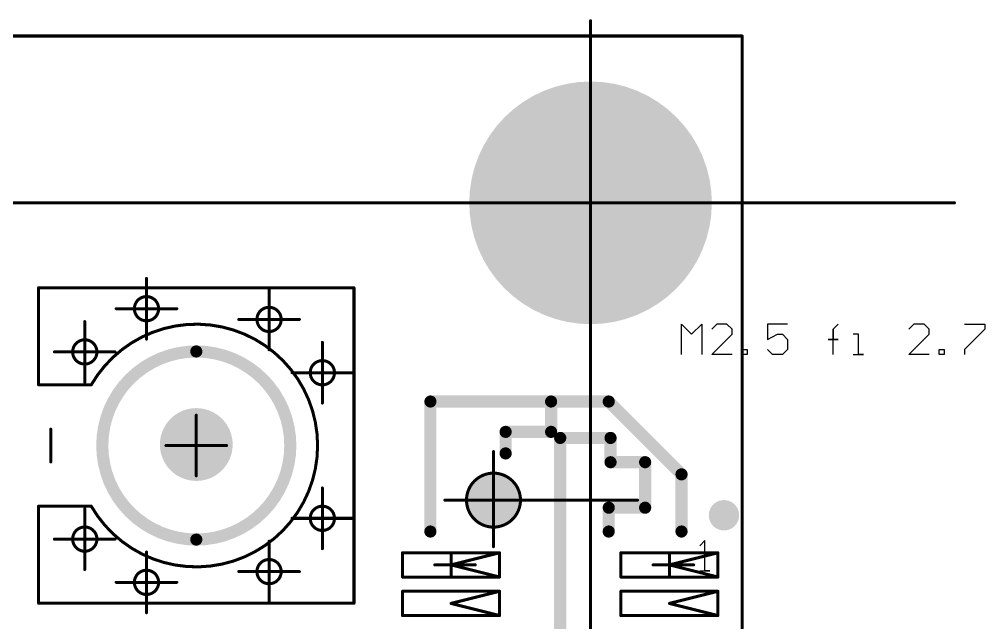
# Model space of a CAD drawing. Header units: millimetres. Extents: x 0.68 to 5.3, y 1.23 to 2.65.
# Drawn here: x 4.649 to 5.276, y 2.218 to 2.609 of the extents above; entities that cross this region are included whole.
import ezdxf

# ---------------------------------------------------------------- set-up
doc = ezdxf.new("R2010")
doc.units = ezdxf.units.MM
doc.header["$MEASUREMENT"] = 0
for name, color, linetype in [('Mechanical1', 6, 'Continuous'), ('Mechanical2', 216, 'Continuous'), ('Mechanical8', 56, 'Continuous'), ('MultiLayer', 9, 'Continuous'), ('PadHoleLayer', 156, 'Continuous'), ('TopOverlay', 2, 'Continuous')]:
    doc.layers.add(name, color=color, linetype=linetype)

# ---------------------------------------------------------------- blocks, each defined once
blk = doc.blocks.new('AMPHENOL_SMP_MSLD_PCT_10_50')
at = {"layer": 'Mechanical8', "const_width": 0.00197}
for points in [[(-0.10236, 0.10236), (-0.03937, 0.10236)], [(-0.10236, 0.10236), (-0.10236, -0.10236)], [(-0.03937, 0.10236), (-0.03937, 0.06819)], [(0.03937, 0.10236), (0.03937, 0.06819)], [(0.03937, 0.10236), (0.10236, 0.10236)], [(0.10236, 0.10236), (0.10236, -0.10236)], [(-0.01063, 0.09449), (0.01063, 0.09449)], [(-0.06074, 0.09207), (-0.06074, 0.07238)], [(0.06074, 0.09207), (0.06074, 0.07238)], [(-0.08042, 0.07238), (-0.06074, 0.07238)], [(-0.06074, 0.07238), (-0.04105, 0.07238)], [(-0.06074, 0.07238), (-0.06074, 0.0527)], [(0.04105, 0.07238), (0.06074, 0.07238)], [(0.06074, 0.07238), (0.08042, 0.07238)], [(0.06074, 0.07238), (0.06074, 0.0527)], [(-0.08879, 0.052), (-0.08879, 0.03232)], [(0.08879, 0.052), (0.08879, 0.03232)], [(-0.10847, 0.03232), (-0.08879, 0.03232)], [(-0.08879, 0.03232), (-0.0691, 0.03232)], [(-0.08879, 0.03232), (-0.08879, 0.01263)], [(0.0691, 0.03232), (0.08879, 0.03232)], [(0.08879, 0.03232), (0.10848, 0.03232)], [(0.08879, 0.03232), (0.08879, 0.01263)], [(0, 0.01968), (0, 0)], [(-0.01968, 0), (0, 0)], [(0, 0), (0.01969, 0)], [(0, 0), (0, -0.01969)], [(-0.08183, -0.02756), (-0.08183, -0.04724)], [(0.08183, -0.02756), (0.08183, -0.04724)], [(-0.10151, -0.04724), (-0.08183, -0.04724)], [(-0.08183, -0.04724), (-0.06214, -0.04724)], [(-0.08183, -0.04724), (-0.08183, -0.06693)], [(0.06214, -0.04724), (0.08183, -0.04724)], [(0.08183, -0.04724), (0.10151, -0.04724)], [(0.08183, -0.04724), (0.08183, -0.06693)], [(-0.04724, -0.06214), (-0.04724, -0.08183)], [(0.04724, -0.06214), (0.04724, -0.08183)], [(-0.06693, -0.08183), (-0.04724, -0.08183)], [(-0.04724, -0.08183), (-0.02756, -0.08183)], [(-0.04724, -0.08183), (-0.04724, -0.10151)], [(0.02756, -0.08183), (0.04724, -0.08183)], [(0.04724, -0.08183), (0.06693, -0.08183)], [(0.04724, -0.08183), (0.04724, -0.10151)], [(-0.10236, -0.10236), (0.10236, -0.10236)]]:
    blk.add_lwpolyline(points, dxfattribs=at)
at = {"layer": 'Mechanical8'}
for points, const_width in [([(-0.10285, 0.10236, 1), (-0.10187, 0.10236, 1)], 0.000984), ([(-0.10285, 0.10236, 1), (-0.10187, 0.10236, 1)], 0.000984), ([(-0.03986, 0.10236, 1), (-0.03888, 0.10236, 1)], 0.000984), ([(-0.03986, 0.10236, 1), (-0.03888, 0.10236, 1)], 0.000984), ([(0.03888, 0.10236, 1), (0.03986, 0.10236, 1)], 0.000984), ([(0.03888, 0.10236, 1), (0.03986, 0.10236, 1)], 0.000984), ([(0.10187, 0.10236, 1), (0.10285, 0.10236, 1)], 0.000984), ([(0.10187, 0.10236, 1), (0.10285, 0.10236, 1)], 0.000984), ([(-0.01112, 0.09449, 1), (-0.01014, 0.09449, 1)], 0.000984), ([(0.01014, 0.09449, 1), (0.01112, 0.09449, 1)], 0.000984), ([(-0.06123, 0.09207, 1), (-0.06024, 0.09207, 1)], 0.000984), ([(0.06024, 0.09207, 1), (0.06123, 0.09207, 1)], 0.000984), ([(-0.05286, 0.07238, 1), (-0.06861, 0.07238, 1)], 0.00197), ([(0.06861, 0.07238, 1), (0.05286, 0.07238, 1)], 0.00197), ([(-0.08091, 0.07238, 1), (-0.07993, 0.07238, 1)], 0.000984), ([(-0.0691, 0.07238, 1), (-0.06812, 0.07238, 1)], 0.000984), ([(-0.06123, 0.07238, 1), (-0.06024, 0.07238, 1)], 0.000984), ([(-0.06123, 0.07238, 1), (-0.06024, 0.07238, 1)], 0.000984), ([(-0.06123, 0.07238, 1), (-0.06024, 0.07238, 1)], 0.000984), ([(-0.06123, 0.07238, 1), (-0.06024, 0.07238, 1)], 0.000984), ([(-0.05335, 0.07238, 1), (-0.05237, 0.07238, 1)], 0.000984), ([(-0.04154, 0.07238, 1), (-0.04056, 0.07238, 1)], 0.000984), ([(-0.03986, 0.06819, 1), (-0.03888, 0.06819, 1)], 0.000984), ([(-0.03986, 0.06819, 1), (-0.03888, 0.06819, 1)], 0.000984), ([(0.03888, 0.06819, 1), (0.03986, 0.06819, 1)], 0.000984), ([(0.03888, 0.06819, 1), (0.03986, 0.06819, 1)], 0.000984), ([(0.04056, 0.07238, 1), (0.04154, 0.07238, 1)], 0.000984), ([(0.05237, 0.07238, 1), (0.05335, 0.07238, 1)], 0.000984), ([(0.06024, 0.07238, 1), (0.06123, 0.07238, 1)], 0.000984), ([(0.06024, 0.07238, 1), (0.06123, 0.07238, 1)], 0.000984), ([(0.06024, 0.07238, 1), (0.06123, 0.07238, 1)], 0.000984), ([(0.06024, 0.07238, 1), (0.06123, 0.07238, 1)], 0.000984), ([(0.06812, 0.07238, 1), (0.0691, 0.07238, 1)], 0.000984), ([(0.07993, 0.07238, 1), (0.08091, 0.07238, 1)], 0.000984), ([(-0.08928, 0.052, 1), (-0.0883, 0.052, 1)], 0.000984), ([(-0.06123, 0.0527, 1), (-0.06024, 0.0527, 1)], 0.000984), ([(0.06024, 0.0527, 1), (0.06123, 0.0527, 1)], 0.000984), ([(0.0883, 0.052, 1), (0.08928, 0.052, 1)], 0.000984), ([(-0.08092, 0.03232, 1), (-0.09666, 0.03232, 1)], 0.00197), ([(0.09666, 0.03232, 1), (0.08092, 0.03232, 1)], 0.00197), ([(-0.10897, 0.03232, 1), (-0.10798, 0.03232, 1)], 0.000984), ([(-0.09716, 0.03232, 1), (-0.09617, 0.03232, 1)], 0.000984), ([(-0.08928, 0.03232, 1), (-0.0883, 0.03232, 1)], 0.000984), ([(-0.08928, 0.03232, 1), (-0.0883, 0.03232, 1)], 0.000984), ([(-0.08928, 0.03232, 1), (-0.0883, 0.03232, 1)], 0.000984), ([(-0.08928, 0.03232, 1), (-0.0883, 0.03232, 1)], 0.000984), ([(-0.08141, 0.03232, 1), (-0.08042, 0.03232, 1)], 0.000984), ([(-0.0696, 0.03232, 1), (-0.06861, 0.03232, 1)], 0.000984), ([(0.06861, 0.03232, 1), (0.0696, 0.03232, 1)], 0.000984), ([(0.08042, 0.03232, 1), (0.08141, 0.03232, 1)], 0.000984), ([(0.0883, 0.03232, 1), (0.08928, 0.03232, 1)], 0.000984), ([(0.0883, 0.03232, 1), (0.08928, 0.03232, 1)], 0.000984), ([(0.0883, 0.03232, 1), (0.08928, 0.03232, 1)], 0.000984), ([(0.0883, 0.03232, 1), (0.08928, 0.03232, 1)], 0.000984), ([(0.09617, 0.03232, 1), (0.09716, 0.03232, 1)], 0.000984), ([(0.10798, 0.03232, 1), (0.10897, 0.03232, 1)], 0.000984), ([(-0.00049, 0.01968, 1), (0.00049, 0.01968, 1)], 0.000984), ([(-0.08928, 0.01263, 1), (-0.0883, 0.01263, 1)], 0.000984), ([(0.0883, 0.01263, 1), (0.08928, 0.01263, 1)], 0.000984), ([(-0.02018, 0, 1), (-0.01919, 0, 1)], 0.000984), ([(-0.00049, 0, 1), (0.00049, 0, 1)], 0.000984), ([(-0.00049, 0, 1), (0.00049, 0, 1)], 0.000984), ([(-0.00049, 0, 1), (0.00049, 0, 1)], 0.000984), ([(-0.00049, 0, 1), (0.00049, 0, 1)], 0.000984), ([(0.01919, 0, 1), (0.02018, 0, 1)], 0.000984), ([(-0.00049, -0.01969, 1), (0.00049, -0.01969, 1)], 0.000984), ([(-0.08232, -0.02756, 1), (-0.08134, -0.02756, 1)], 0.000984), ([(0.08134, -0.02756, 1), (0.08232, -0.02756, 1)], 0.000984), ([(-0.07396, -0.04724, 1), (-0.0897, -0.04724, 1)], 0.00197), ([(0.0897, -0.04724, 1), (0.07396, -0.04724, 1)], 0.00197), ([(-0.10201, -0.04724, 1), (-0.10102, -0.04724, 1)], 0.000984), ([(-0.0902, -0.04724, 1), (-0.08921, -0.04724, 1)], 0.000984), ([(-0.08232, -0.04724, 1), (-0.08134, -0.04724, 1)], 0.000984), ([(-0.08232, -0.04724, 1), (-0.08134, -0.04724, 1)], 0.000984), ([(-0.08232, -0.04724, 1), (-0.08134, -0.04724, 1)], 0.000984), ([(-0.08232, -0.04724, 1), (-0.08134, -0.04724, 1)], 0.000984), ([(-0.07445, -0.04724, 1), (-0.07346, -0.04724, 1)], 0.000984), ([(-0.06264, -0.04724, 1), (-0.06165, -0.04724, 1)], 0.000984), ([(0.06165, -0.04724, 1), (0.06264, -0.04724, 1)], 0.000984), ([(0.07346, -0.04724, 1), (0.07445, -0.04724, 1)], 0.000984), ([(0.08134, -0.04724, 1), (0.08232, -0.04724, 1)], 0.000984), ([(0.08134, -0.04724, 1), (0.08232, -0.04724, 1)], 0.000984), ([(0.08134, -0.04724, 1), (0.08232, -0.04724, 1)], 0.000984), ([(0.08134, -0.04724, 1), (0.08232, -0.04724, 1)], 0.000984), ([(0.08921, -0.04724, 1), (0.0902, -0.04724, 1)], 0.000984), ([(0.10102, -0.04724, 1), (0.10201, -0.04724, 1)], 0.000984), ([(-0.04774, -0.06214, 1), (-0.04675, -0.06214, 1)], 0.000984), ([(0.04675, -0.06214, 1), (0.04774, -0.06214, 1)], 0.000984), ([(-0.08232, -0.06693, 1), (-0.08134, -0.06693, 1)], 0.000984), ([(0.08134, -0.06693, 1), (0.08232, -0.06693, 1)], 0.000984), ([(-0.03937, -0.08183, 1), (-0.05512, -0.08183, 1)], 0.00197), ([(0.05512, -0.08183, 1), (0.03937, -0.08183, 1)], 0.00197), ([(-0.06742, -0.08183, 1), (-0.06644, -0.08183, 1)], 0.000984), ([(-0.05561, -0.08183, 1), (-0.05463, -0.08183, 1)], 0.000984), ([(-0.04774, -0.08183, 1), (-0.04675, -0.08183, 1)], 0.000984), ([(-0.04774, -0.08183, 1), (-0.04675, -0.08183, 1)], 0.000984), ([(-0.04774, -0.08183, 1), (-0.04675, -0.08183, 1)], 0.000984), ([(-0.04774, -0.08183, 1), (-0.04675, -0.08183, 1)], 0.000984), ([(-0.03986, -0.08183, 1), (-0.03888, -0.08183, 1)], 0.000984), ([(-0.02805, -0.08183, 1), (-0.02707, -0.08183, 1)], 0.000984), ([(0.02707, -0.08183, 1), (0.02805, -0.08183, 1)], 0.000984), ([(0.03888, -0.08183, 1), (0.03986, -0.08183, 1)], 0.000984), ([(0.04675, -0.08183, 1), (0.04774, -0.08183, 1)], 0.000984), ([(0.04675, -0.08183, 1), (0.04774, -0.08183, 1)], 0.000984), ([(0.04675, -0.08183, 1), (0.04774, -0.08183, 1)], 0.000984), ([(0.04675, -0.08183, 1), (0.04774, -0.08183, 1)], 0.000984), ([(0.05463, -0.08183, 1), (0.05561, -0.08183, 1)], 0.000984), ([(0.06644, -0.08183, 1), (0.06742, -0.08183, 1)], 0.000984), ([(-0.10285, -0.10236, 1), (-0.10187, -0.10236, 1)], 0.000984), ([(-0.10285, -0.10236, 1), (-0.10187, -0.10236, 1)], 0.000984), ([(-0.04774, -0.10151, 1), (-0.04675, -0.10151, 1)], 0.000984), ([(0.04675, -0.10151, 1), (0.04774, -0.10151, 1)], 0.000984), ([(0.10187, -0.10236, 1), (0.10285, -0.10236, 1)], 0.000984), ([(0.10187, -0.10236, 1), (0.10285, -0.10236, 1)], 0.000984)]:
    blk.add_lwpolyline(points, format="xyb", close=True, dxfattribs=dict(at, const_width=const_width))
at = {"layer": 'Mechanical8', "const_width": 0.00197}
blk.add_lwpolyline([(0.03937, 0.06819, -3.732051), (-0.03937, 0.06819)], format="xyb", dxfattribs=at)
at = {"layer": 'MultiLayer', "const_width": 0.02362}
blk.add_lwpolyline([(-0.01116, 0, 1), (0.01246, 0, 1)], format="xyb", close=True, dxfattribs=at)
at = {"layer": 'PadHoleLayer', "const_width": 0.01575}
blk.add_lwpolyline([(-0.00722, 0, 1), (0.00852, 0, 1)], format="xyb", close=True, dxfattribs=at)
at = {"layer": 'TopOverlay'}
for points, const_width in [([(0.06103, 0, 1), (-0.06102, 0, 1)], 0.00787), ([(-0.06299, 0, 1), (-0.05905, 0, 1)], 0.00394), ([(0.05906, 0, 1), (0.063, 0, 1)], 0.00394)]:
    blk.add_lwpolyline(points, format="xyb", close=True, dxfattribs=dict(at, const_width=const_width))
blk = doc.blocks.new('SAMTEC_LSS_120_03_L_DV_A_59')
at = {"layer": 'Mechanical8', "const_width": 0.00197}
for points in [[(0.20463, 0.10236), (0.20463, 0.03937)], [(0.20463, 0.10236), (0.22037, 0.10236)], [(0.22037, 0.10236), (0.22037, 0.03937)], [(0.22963, 0.10236), (0.22963, 0.03937)], [(0.22963, 0.10236), (0.24537, 0.10236)], [(0.24537, 0.10236), (0.24537, 0.03937)], [(0.2125, 0.07087), (0.20463, 0.03937)], [(0.2125, 0.07087), (0.22037, 0.03937)], [(0.2375, 0.07087), (0.22963, 0.03937)], [(0.2375, 0.07087), (0.24537, 0.03937)], [(0.27953, 0.06299), (0.27953, 0.04331)], [(0.25984, 0.04331), (0.27953, 0.04331)], [(0.27953, 0.04331), (0.29921, 0.04331)], [(0.27953, 0.04331), (0.27953, 0.02362)], [(0.20463, 0.03937), (0.22037, 0.03937)], [(0.22963, 0.03937), (0.24537, 0.03937)], [(0.20463, -0.03937), (0.20463, -0.10236)], [(0.20463, -0.03937), (0.22037, -0.03937)], [(0.22037, -0.03937), (0.22037, -0.10236)], [(0.22963, -0.03937), (0.22963, -0.10236)], [(0.22963, -0.03937), (0.24537, -0.03937)], [(0.24537, -0.03937), (0.24537, -0.10236)], [(0.2125, -0.07087), (0.20463, -0.10236)], [(0.2125, -0.07087), (0.22037, -0.10236)], [(0.2375, -0.07087), (0.22963, -0.10236)], [(0.2375, -0.07087), (0.24537, -0.10236)], [(0.20463, -0.10236), (0.22037, -0.10236)], [(0.22963, -0.10236), (0.24537, -0.10236)]]:
    blk.add_lwpolyline(points, dxfattribs=at)
at = {"layer": 'Mechanical8'}
for points, const_width in [([(0.20413, 0.10236, 1), (0.20512, 0.10236, 1)], 0.000984), ([(0.20413, 0.10236, 1), (0.20512, 0.10236, 1)], 0.000984), ([(0.21988, 0.10236, 1), (0.22087, 0.10236, 1)], 0.000984), ([(0.21988, 0.10236, 1), (0.22087, 0.10236, 1)], 0.000984), ([(0.22913, 0.10236, 1), (0.23012, 0.10236, 1)], 0.000984), ([(0.22913, 0.10236, 1), (0.23012, 0.10236, 1)], 0.000984), ([(0.24488, 0.10236, 1), (0.24587, 0.10236, 1)], 0.000984), ([(0.24488, 0.10236, 1), (0.24587, 0.10236, 1)], 0.000984), ([(0.21201, 0.07087, 1), (0.21299, 0.07087, 1)], 0.000984), ([(0.21201, 0.07087, 1), (0.21299, 0.07087, 1)], 0.000984), ([(0.23701, 0.07087, 1), (0.23799, 0.07087, 1)], 0.000984), ([(0.23701, 0.07087, 1), (0.23799, 0.07087, 1)], 0.000984), ([(0.27904, 0.06299, 1), (0.28002, 0.06299, 1)], 0.000984), ([(0.29705, 0.04331, 1), (0.26201, 0.04331, 1)], 0.00197), ([(0.25935, 0.04331, 1), (0.26033, 0.04331, 1)], 0.000984), ([(0.26152, 0.04331, 1), (0.2625, 0.04331, 1)], 0.000984), ([(0.27904, 0.04331, 1), (0.28002, 0.04331, 1)], 0.000984), ([(0.27904, 0.04331, 1), (0.28002, 0.04331, 1)], 0.000984), ([(0.27904, 0.04331, 1), (0.28002, 0.04331, 1)], 0.000984), ([(0.27904, 0.04331, 1), (0.28002, 0.04331, 1)], 0.000984), ([(0.29656, 0.04331, 1), (0.29754, 0.04331, 1)], 0.000984), ([(0.29872, 0.04331, 1), (0.2997, 0.04331, 1)], 0.000984), ([(0.20413, 0.03937, 1), (0.20512, 0.03937, 1)], 0.000984), ([(0.20413, 0.03937, 1), (0.20512, 0.03937, 1)], 0.000984), ([(0.20413, 0.03937, 1), (0.20512, 0.03937, 1)], 0.000984), ([(0.21988, 0.03937, 1), (0.22087, 0.03937, 1)], 0.000984), ([(0.21988, 0.03937, 1), (0.22087, 0.03937, 1)], 0.000984), ([(0.21988, 0.03937, 1), (0.22087, 0.03937, 1)], 0.000984), ([(0.22913, 0.03937, 1), (0.23012, 0.03937, 1)], 0.000984), ([(0.22913, 0.03937, 1), (0.23012, 0.03937, 1)], 0.000984), ([(0.22913, 0.03937, 1), (0.23012, 0.03937, 1)], 0.000984), ([(0.24488, 0.03937, 1), (0.24587, 0.03937, 1)], 0.000984), ([(0.24488, 0.03937, 1), (0.24587, 0.03937, 1)], 0.000984), ([(0.24488, 0.03937, 1), (0.24587, 0.03937, 1)], 0.000984), ([(0.27904, 0.02362, 1), (0.28002, 0.02362, 1)], 0.000984), ([(0.20413, -0.03937, 1), (0.20512, -0.03937, 1)], 0.000984), ([(0.20413, -0.03937, 1), (0.20512, -0.03937, 1)], 0.000984), ([(0.21988, -0.03937, 1), (0.22087, -0.03937, 1)], 0.000984), ([(0.21988, -0.03937, 1), (0.22087, -0.03937, 1)], 0.000984), ([(0.22913, -0.03937, 1), (0.23012, -0.03937, 1)], 0.000984), ([(0.22913, -0.03937, 1), (0.23012, -0.03937, 1)], 0.000984), ([(0.24488, -0.03937, 1), (0.24587, -0.03937, 1)], 0.000984), ([(0.24488, -0.03937, 1), (0.24587, -0.03937, 1)], 0.000984), ([(0.21201, -0.07087, 1), (0.21299, -0.07087, 1)], 0.000984), ([(0.21201, -0.07087, 1), (0.21299, -0.07087, 1)], 0.000984), ([(0.23701, -0.07087, 1), (0.23799, -0.07087, 1)], 0.000984), ([(0.23701, -0.07087, 1), (0.23799, -0.07087, 1)], 0.000984), ([(0.20413, -0.10236, 1), (0.20512, -0.10236, 1)], 0.000984), ([(0.20413, -0.10236, 1), (0.20512, -0.10236, 1)], 0.000984), ([(0.20413, -0.10236, 1), (0.20512, -0.10236, 1)], 0.000984), ([(0.21988, -0.10236, 1), (0.22087, -0.10236, 1)], 0.000984), ([(0.21988, -0.10236, 1), (0.22087, -0.10236, 1)], 0.000984), ([(0.21988, -0.10236, 1), (0.22087, -0.10236, 1)], 0.000984), ([(0.22913, -0.10236, 1), (0.23012, -0.10236, 1)], 0.000984), ([(0.22913, -0.10236, 1), (0.23012, -0.10236, 1)], 0.000984), ([(0.22913, -0.10236, 1), (0.23012, -0.10236, 1)], 0.000984), ([(0.24488, -0.10236, 1), (0.24587, -0.10236, 1)], 0.000984), ([(0.24488, -0.10236, 1), (0.24587, -0.10236, 1)], 0.000984), ([(0.24488, -0.10236, 1), (0.24587, -0.10236, 1)], 0.000984)]:
    blk.add_lwpolyline(points, format="xyb", close=True, dxfattribs=dict(at, const_width=const_width))
at = {"layer": 'MultiLayer', "const_width": 0.00984}
blk.add_lwpolyline([(0.27461, 0.04331, 1), (0.28445, 0.04331, 1)], format="xyb", close=True, dxfattribs=at)
at = {"layer": 'PadHoleLayer', "const_width": 0.01772}
blk.add_lwpolyline([(0.27067, 0.04331, 1), (0.28839, 0.04331, 1)], format="xyb", close=True, dxfattribs=at)
at = {"layer": 'TopOverlay', "const_width": 0.00787}
for points in [[(0.25915, 0.08425), (0.3435, 0.08425)], [(0.3435, 0.08425), (0.3435, -0.0315)], [(0.30982, 0.03543), (0.32382, 0.03543)], [(0.32382, 0.03543), (0.32382, 0.00591)], [(0.32382, 0.00591), (0.3435, 0.00591)], [(-0.31988, 0), (0.31988, 0)], [(0.31988, 0), (0.31988, -0.03268)], [(0.25915, -0.0315), (0.27461, -0.0315)], [(0.27461, -0.0315), (0.27461, -0.05512)], [(0.3435, -0.0315), (0.29626, -0.07874)], [(0.30413, -0.03268), (0.31988, -0.03268)], [(0.30413, -0.03268), (0.30413, -0.05512)], [(0.27461, -0.05512), (0.30413, -0.05512)], [(0.25915, -0.07874), (0.29626, -0.07874)]]:
    blk.add_lwpolyline(points, dxfattribs=at)
at = {"layer": 'TopOverlay'}
for points, const_width in [([(0.25718, 0.08425, 1), (0.26112, 0.08425, 1)], 0.00394), ([(0.34154, 0.08425, 1), (0.34547, 0.08425, 1)], 0.00394), ([(0.34154, 0.08425, 1), (0.34547, 0.08425, 1)], 0.00394), ([(0.30785, 0.03543, 1), (0.31179, 0.03543, 1)], 0.00394), ([(0.32185, 0.03543, 1), (0.32579, 0.03543, 1)], 0.00394), ([(0.32185, 0.03543, 1), (0.32579, 0.03543, 1)], 0.00394), ([(0.32185, 0.00591, 1), (0.32579, 0.00591, 1)], 0.00394), ([(0.32185, 0.00591, 1), (0.32579, 0.00591, 1)], 0.00394), ([(0.34154, 0.00591, 1), (0.34547, 0.00591, 1)], 0.00394), ([(0.31791, 0, 1), (0.32185, 0, 1)], 0.00394), ([(0.31791, 0, 1), (0.32185, 0, 1)], 0.00394), ([(0.25718, -0.0315, 1), (0.26112, -0.0315, 1)], 0.00394), ([(0.27264, -0.0315, 1), (0.27657, -0.0315, 1)], 0.00394), ([(0.27264, -0.0315, 1), (0.27657, -0.0315, 1)], 0.00394), ([(0.30217, -0.03268, 1), (0.3061, -0.03268, 1)], 0.00394), ([(0.30217, -0.03268, 1), (0.3061, -0.03268, 1)], 0.00394), ([(0.31791, -0.03268, 1), (0.32185, -0.03268, 1)], 0.00394), ([(0.31791, -0.03268, 1), (0.32185, -0.03268, 1)], 0.00394), ([(0.34154, -0.0315, 1), (0.34547, -0.0315, 1)], 0.00394), ([(0.34154, -0.0315, 1), (0.34547, -0.0315, 1)], 0.00394), ([(0.27264, -0.05512, 1), (0.27657, -0.05512, 1)], 0.00394), ([(0.27264, -0.05512, 1), (0.27657, -0.05512, 1)], 0.00394), ([(0.30217, -0.05512, 1), (0.3061, -0.05512, 1)], 0.00394), ([(0.30217, -0.05512, 1), (0.3061, -0.05512, 1)], 0.00394), ([(0.25718, -0.07874, 1), (0.26112, -0.07874, 1)], 0.00394), ([(0.29429, -0.07874, 1), (0.29823, -0.07874, 1)], 0.00394), ([(0.29429, -0.07874, 1), (0.29823, -0.07874, 1)], 0.00394), ([(0.27461, -0.1063, 1), (0.26476, -0.1063, 1)], 0.00984), ([(0.2623, -0.1063, 1), (0.26722, -0.1063, 1)], 0.00492), ([(0.27215, -0.1063, 1), (0.27707, -0.1063, 1)], 0.00492)]:
    blk.add_lwpolyline(points, format="xyb", close=True, dxfattribs=dict(at, const_width=const_width))

msp = doc.modelspace()

# ---------------------------------------------------------------- linework, layer by layer
at = {"layer": 'Mechanical1', "const_width": 0.00197}
for points in [[(2.28346, 2.59843), (5.11811, 2.59843)], [(5.11811, 1.33858), (5.11811, 2.59843)]]:
    msp.add_lwpolyline(points, dxfattribs=at)
at = {"layer": 'Mechanical1', "const_width": 0.000984}
msp.add_lwpolyline([(5.11762, 2.59843, 1), (5.1186, 2.59843, 1)], format="xyb", close=True, dxfattribs=at)
msp.add_lwpolyline([(5.11762, 2.59843, 1), (5.1186, 2.59843, 1)], format="xyb", close=True, dxfattribs=at)
at = {"layer": 'Mechanical2'}
for p, q in [((5.07874, 2.39173), (5.07874, 2.41141)), ((5.07874, 2.41141), (5.0853, 2.40485)), ((5.0853, 2.40485), (5.09186, 2.41141)), ((5.09186, 2.41141), (5.09186, 2.39173)), ((5.1017, 2.41141), (5.09842, 2.40813)), ((5.10826, 2.41141), (5.1017, 2.41141)), ((5.11154, 2.40813), (5.10826, 2.41141)), ((5.11154, 2.40485), (5.11154, 2.40813)), ((5.14762, 2.41141), (5.1345, 2.41141)), ((5.1345, 2.41141), (5.1345, 2.40157)), ((5.17713, 2.40813), (5.18041, 2.41141)), ((5.17713, 2.39173), (5.17713, 2.40813)), ((5.17713, 2.40813), (5.17713, 2.40157)), ((5.17713, 2.40157), (5.17713, 2.40813)), ((5.22961, 2.41141), (5.22633, 2.40813)), ((5.23617, 2.41141), (5.22961, 2.41141)), ((5.23945, 2.40813), (5.23617, 2.41141)), ((5.23945, 2.40485), (5.23945, 2.40813)), ((5.26241, 2.41141), (5.27553, 2.41141)), ((5.27553, 2.40813), (5.26241, 2.39501)), ((5.27553, 2.41141), (5.27553, 2.40813)), ((5.09842, 2.39173), (5.11154, 2.40485)), ((5.1345, 2.40157), (5.14106, 2.40485)), ((5.14106, 2.40485), (5.14434, 2.40485)), ((5.14434, 2.40485), (5.14762, 2.40157)), ((5.14762, 2.40157), (5.14762, 2.39501)), ((5.17713, 2.40157), (5.17385, 2.40157)), ((5.17385, 2.40157), (5.18041, 2.40157)), ((5.18041, 2.40157), (5.17713, 2.40157)), ((5.19353, 2.40485), (5.19025, 2.40485)), ((5.19353, 2.39173), (5.19353, 2.40485)), ((5.22633, 2.39173), (5.23945, 2.40485)), ((5.1181, 2.39173), (5.1181, 2.39501)), ((5.1181, 2.39501), (5.12138, 2.39501)), ((5.12138, 2.39501), (5.12138, 2.39173)), ((5.13778, 2.39173), (5.1345, 2.39501)), ((5.14762, 2.39501), (5.14434, 2.39173)), ((5.24601, 2.39173), (5.24601, 2.39501)), ((5.24601, 2.39501), (5.24929, 2.39501)), ((5.24929, 2.39501), (5.24929, 2.39173)), ((5.26241, 2.39501), (5.26241, 2.39173)), ((5.11154, 2.39173), (5.09842, 2.39173)), ((5.12138, 2.39173), (5.1181, 2.39173)), ((5.14434, 2.39173), (5.13778, 2.39173)), ((5.19025, 2.39173), (5.19681, 2.39173)), ((5.19681, 2.39173), (5.19353, 2.39173)), ((5.23945, 2.39173), (5.22633, 2.39173)), ((5.24929, 2.39173), (5.24601, 2.39173)), ((5.09383, 2.27096), (5.09055, 2.26768)), ((5.09383, 2.25128), (5.09383, 2.27096)), ((5.09055, 2.25128), (5.09711, 2.25128)), ((5.09711, 2.25128), (5.09383, 2.25128))]:
    msp.add_line(p, q, dxfattribs=at)
at = {"layer": 'Mechanical2', "const_width": 0.00197}
for points in [[(5.01969, 2.49016), (5.01969, 2.60827)], [(1.98819, 2.49016), (5.25591, 2.49016)], [(5.01969, 1.23032), (5.01969, 2.49016)], [(4.95669, 2.29724), (4.95669, 2.32874)], [(4.9252, 2.29724), (4.95669, 2.29724)], [(4.95669, 2.26703), (4.95669, 2.29724)], [(4.95669, 2.29724), (5.0502, 2.29724)], [(4.92913, 2.25522), (4.92913, 2.26309)], [(5.07087, 2.25522), (5.07087, 2.26309)], [(4.9186, 2.25522), (4.92913, 2.25522)], [(4.92913, 2.25522), (4.94488, 2.25522)], [(4.92913, 2.24734), (4.92913, 2.25522)], [(5.06033, 2.25522), (5.07087, 2.25522)], [(5.07087, 2.24734), (5.07087, 2.25522)], [(5.07087, 2.25522), (5.08661, 2.25522)]]:
    msp.add_lwpolyline(points, dxfattribs=at)
at = {"layer": 'Mechanical2', "const_width": 0.000984}
for points in [[(5.01919, 2.60827, 1), (5.02018, 2.60827, 1)], [(5.01919, 2.49016, 1), (5.02018, 2.49016, 1)], [(5.01919, 2.49016, 1), (5.02018, 2.49016, 1)], [(5.25541, 2.49016, 1), (5.2564, 2.49016, 1)], [(4.9562, 2.32874, 1), (4.95718, 2.32874, 1)], [(4.9247, 2.29724, 1), (4.92569, 2.29724, 1)], [(4.9562, 2.29724, 1), (4.95718, 2.29724, 1)], [(4.9562, 2.29724, 1), (4.95718, 2.29724, 1)], [(4.9562, 2.29724, 1), (4.95718, 2.29724, 1)], [(4.9562, 2.29724, 1), (4.95718, 2.29724, 1)], [(5.0497, 2.29724, 1), (5.05069, 2.29724, 1)], [(4.92864, 2.26309, 1), (4.92963, 2.26309, 1)], [(4.9562, 2.26703, 1), (4.95718, 2.26703, 1)], [(5.07037, 2.26309, 1), (5.07136, 2.26309, 1)], [(4.91811, 2.25522, 1), (4.91909, 2.25522, 1)], [(4.92864, 2.25522, 1), (4.92963, 2.25522, 1)], [(4.92864, 2.25522, 1), (4.92963, 2.25522, 1)], [(4.92864, 2.25522, 1), (4.92963, 2.25522, 1)], [(4.92864, 2.25522, 1), (4.92963, 2.25522, 1)], [(4.94439, 2.25522, 1), (4.94537, 2.25522, 1)], [(5.05984, 2.25522, 1), (5.06083, 2.25522, 1)], [(5.07037, 2.25522, 1), (5.07136, 2.25522, 1)], [(5.07037, 2.25522, 1), (5.07136, 2.25522, 1)], [(5.07037, 2.25522, 1), (5.07136, 2.25522, 1)], [(5.07037, 2.25522, 1), (5.07136, 2.25522, 1)], [(5.08612, 2.25522, 1), (5.08711, 2.25522, 1)], [(4.92864, 2.24734, 1), (4.92963, 2.24734, 1)], [(5.07037, 2.24734, 1), (5.07136, 2.24734, 1)]]:
    msp.add_lwpolyline(points, format="xyb", close=True, dxfattribs=at)
at = {"layer": 'Mechanical8', "const_width": 0.00197}
for points in [[(5.01969, 2.49016), (5.01969, 2.52953)], [(4.96063, 2.49016), (5.01969, 2.49016)], [(5.01969, 2.49016), (5.07874, 2.49016)], [(5.01969, 2.45079), (5.01969, 2.49016)]]:
    msp.add_lwpolyline(points, dxfattribs=at)
at = {"layer": 'Mechanical8', "const_width": 0.000984}
for points in [[(5.01919, 2.52953, 1), (5.02018, 2.52953, 1)], [(4.96014, 2.49016, 1), (4.96112, 2.49016, 1)], [(5.01919, 2.49016, 1), (5.02018, 2.49016, 1)], [(5.01919, 2.49016, 1), (5.02018, 2.49016, 1)], [(5.01919, 2.49016, 1), (5.02018, 2.49016, 1)], [(5.01919, 2.49016, 1), (5.02018, 2.49016, 1)], [(5.07825, 2.49016, 1), (5.07923, 2.49016, 1)], [(5.01919, 2.45079, 1), (5.02018, 2.45079, 1)]]:
    msp.add_lwpolyline(points, format="xyb", close=True, dxfattribs=at)
at = {"layer": 'MultiLayer', "const_width": 0.07874}
msp.add_lwpolyline([(4.98032, 2.49016, 1), (5.05906, 2.49016, 1)], format="xyb", close=True, dxfattribs=at)
at = {"layer": 'PadHoleLayer', "const_width": 0.05118}
msp.add_lwpolyline([(4.99409, 2.49016, 1), (5.04528, 2.49016, 1)], format="xyb", close=True, dxfattribs=at)

# ---------------------------------------------------------------- block references
at = {"rotation": 90}
for name, p in [('AMPHENOL_SMP_MSLD_PCT_10_50', (4.76378, 2.33268)), ('SAMTEC_LSS_120_03_L_DV_A_59', (5, 2.01772))]:
    msp.add_blockref(name, p, dxfattribs=at)

doc.saveas('drawing.dxf')
